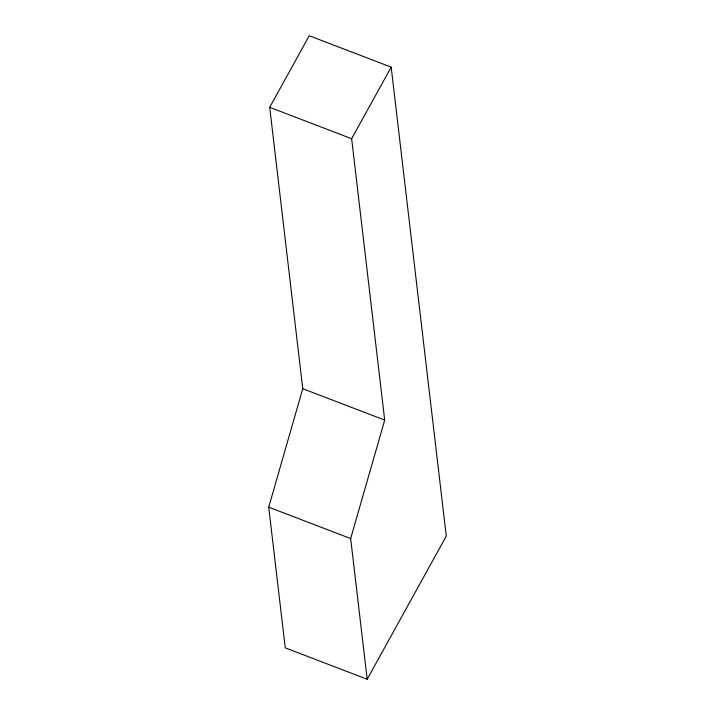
<?xml version="1.0" encoding="UTF-8"?>
<svg xmlns="http://www.w3.org/2000/svg" width="715" height="715" viewBox="0 0 715 715"><rect width="100%" height="100%" fill="white"/><g stroke="black" fill="none" stroke-linecap="round" stroke-linejoin="round"><path stroke-width="1.07" d="M268.724 507.176L302.758 388.701L269.707 107.33L309.246 35.75L391.185 67.139L446.276 536.089L367.188 679.25L285.249 647.861L268.724 507.176L350.663 538.565L367.188 679.25M350.663 538.565L384.697 420.089L351.646 138.719L391.185 67.139M269.707 107.33L351.646 138.719M302.758 388.701L384.697 420.089"/></g></svg>
